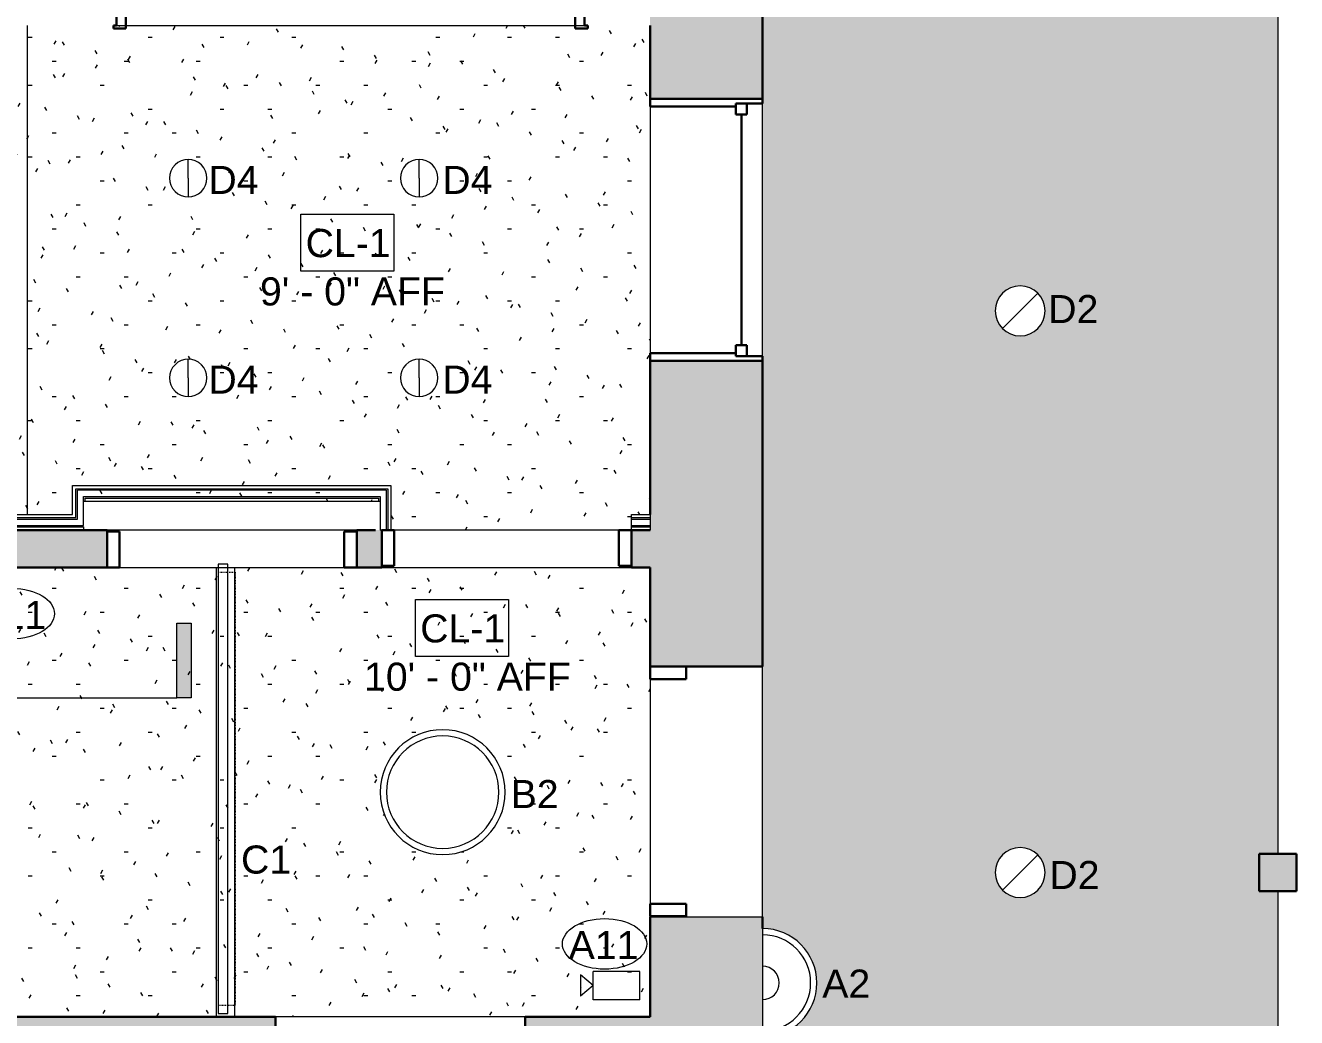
# Model space of a CAD drawing. Header units: inches. Extents: x -1176 to 1507, y -2527 to 978.
# Drawn here: x -872.1 to -668.5, y -1109.4 to -950.4 of the extents above; entities that cross this region are included whole.
import ezdxf

# ---------------------------------------------------------------- set-up
doc = ezdxf.new("R2010")
doc.units = ezdxf.units.IN
doc.header["$MEASUREMENT"] = 0
doc.linetypes.add('Dash', pattern=[0.25, 0.125, -0.125])
for name, color, linetype, lineweight in [('A-CLNG', 13, 'Continuous', 18), ('A-CLNG-IDEN', 151, 'Continuous', 9), ('A-CLNG-PATT', 13, 'Continuous', 18), ('A-COLS', 52, 'Continuous', 18), ('A-DOOR', 31, 'Continuous', 18), ('A-DOOR-FRAM', 31, 'Continuous', 30), ('A-GLAZ', 151, 'Continuous', 18), ('A-WALL', 113, 'Continuous', 18), ('A-WALL-PATT', 111, 'Continuous', 18), ('E-LITE-EQPM', 33, 'Continuous', 9), ('E-LITE-EQPM-HDLN', 30, 'Dash', 9), ('E-LITE-EQPM-IDEN', 33, 'Continuous', 9), ('G-ANNO-SYMB', 111, 'Continuous', 9), ('I-WALL', 2, 'Continuous', 18), ('Q-SPCQ', 91, 'Continuous', 9), ('Q-SPCQ-IDEN', 132, 'Continuous', 9)]:
    doc.layers.add(name, color=color, linetype=linetype, lineweight=lineweight)
doc.styles.add('Arial', font='arial.ttf', dxfattribs={"height": 4.5})
doc.styles.add('Swis721 Lt BT', font='swissl.ttf', dxfattribs={"height": 4.5})
pattern_1 = [(0, (0, 0), (15.36, 3.84), [0.634, -10.886, 0.634, -10.886, -61.44]), (0, (0, 0), (15.36, 3.84), [-23.04, 0.634, -22.406, 0.634, -10.886, -26.88]), (0, (0, 0), (15.36, 3.84), [-57.6, 0.634, -7.046, 0.634, -18.566]), (120, (5.76, 1.92), (-11.005538, 11.38215), [0.634, -10.886, 0.634, -10.886, -61.44]), (120, (5.76, 1.92), (-11.005538, 11.38215), [-23.04, 0.634, -22.406, 0.634, -10.886, -26.88]), (120, (5.76, 1.92), (-11.005538, 11.38215), [-57.6, 0.634, -7.046, 0.634, -18.566]), (240, (7.68, 9.6), (-4.354462, -15.22215), [0.634, -10.886, 0.634, -10.886, -61.44]), (240, (7.68, 9.6), (-4.354462, -15.22215), [-23.04, 0.634, -22.406, 0.634, -10.886, -26.88]), (240, (7.68, 9.6), (-4.354462, -15.22215), [-57.6, 0.634, -7.046, 0.634, -18.566])]

# ---------------------------------------------------------------- blocks, each defined once
blk = doc.blocks.new('Double Hung - balcony windows 3_ 6_-6827319-2nd Floor RCP')
at = {"layer": 'A-GLAZ', "color": 8, "lineweight": 30}
for p, q in [((-21, 9), (-20.25, 9)), ((-20.25, 4.75), (-20.25, 9)), ((20.25, 4.75), (20.25, 9)), ((21, 9), (20.25, 9)), ((-20.25, 6.5), (-20.25, 4.75)), ((-20.25, 6.5), (-18.5, 6.5)), ((-18.5, 6.5), (-18.5, 4.75)), ((18.5, 6.5), (18.5, 4.75)), ((20.25, 6.5), (18.5, 6.5)), ((20.25, 6.5), (20.25, 4.75)), ((-20.25, 4.75), (-18.5, 4.75)), ((-20.25, 4.75), (-19.75, 4.75)), ((-19.75, -9), (-19.75, 4.75)), ((-18.5, 5.625), (18.5, 5.625)), ((20.25, 4.75), (18.5, 4.75)), ((19.75, 4.75), (20.25, 4.75)), ((19.75, 4.75), (19.75, -9)), ((-19.75, -9), (-21, -9)), ((19.75, -9), (21, -9))]:
    blk.add_line(p, q, dxfattribs=at)
blk = doc.blocks.new('Double Flush - D3 6_ X 8_-7060365-2nd Floor RCP')
at = {"layer": 'A-DOOR-FRAM'}
for p, q in [((-38, 3.3125), (-38, 2.8125)), ((-38, 3.3125), (-36, 3.3125)), ((-38, 2.8125), (-37.5, 2.8125)), ((-37.5, 2.8125), (-37.5, -2.8125)), ((-36, 3.3125), (-36, -3.3125)), ((36.000004, 3.3125), (36.000004, -3.3125)), ((36.000004, 3.3125), (38.000004, 3.3125)), ((37.500004, 2.8125), (37.500004, -2.8125)), ((37.500004, 2.8125), (38.000004, 2.8125)), ((38.000004, 3.3125), (38.000004, 2.8125)), ((-38, -3.3125), (-38, -2.8125)), ((-38, -2.8125), (-37.5, -2.8125)), ((-38, -3.3125), (-36, -3.3125)), ((36.000004, -3.3125), (38.000004, -3.3125)), ((37.500004, -2.8125), (38.000004, -2.8125)), ((38.000004, -3.3125), (38.000004, -2.8125))]:
    blk.add_line(p, q, dxfattribs=at)
blk = doc.blocks.new('Single Flush - D2 3_ X 8_-8252910-2nd Floor RCP')
at = {"layer": 'A-DOOR-FRAM', "color": 8}
for p, q in [((-20, 2.75), (-20, -3)), ((-20, 2.75), (-18, 2.75)), ((-18, 2.75), (-18, -3)), ((18.000004, 2.75), (18.000004, -3)), ((18.000004, 2.75), (20.000004, 2.75)), ((20.000004, 2.75), (20.000004, -3)), ((-20, -3), (-18, -3)), ((18.000004, -3), (20.000004, -3))]:
    blk.add_line(p, q, dxfattribs=at)
blk = doc.blocks.new('Single Flush - D1 3_ X 8_-8249704-2nd Floor RCP')
at = {"layer": 'A-DOOR-FRAM'}
for p, q in [((-20, -2.75), (-20, 3)), ((-20, 3), (-18, 3)), ((-18, -2.75), (-18, 3)), ((18.000004, -2.75), (18.000004, 3)), ((18.000004, 3), (20.000004, 3)), ((20.000004, -2.75), (20.000004, 3)), ((-20, -2.75), (-18, -2.75)), ((18.000004, -2.75), (20.000004, -2.75))]:
    blk.add_line(p, q, dxfattribs=at)
blk = doc.blocks.new('Lighting-Linear-Cove-Cooper-Ametrix-LC32-LED1 - Lighting-Linear-Cove-Cooper-Ametrix-LC32-LED 6_-7120900-2nd Floor RCP')
at = {"layer": 'E-LITE-EQPM'}
for p, q in [((-36, -1.37), (-36, 0.16)), ((-36, 0.16), (36, 0.16)), ((36, 0.16), (36, -1.37)), ((36, -1.37), (-36, -1.37))]:
    blk.add_line(p, q, dxfattribs=at)
at = {"layer": 'E-LITE-EQPM-HDLN'}
for p, q in [((34.71, 1.37), (-34.71, 1.37)), ((-34.71, 1.37), (-34.71, -1.37)), ((34.71, -1.37), (34.71, 1.37))]:
    blk.add_line(p, q, dxfattribs=at)
blk = doc.blocks.new('L-Pendant Drum Light - Pendant-7119895-2nd Floor RCP')
at = {"layer": 'E-LITE-EQPM'}
for radius, start, end in [(10.01, 360, 180), (9.01, 0, 180), (10.01, 180, 360), (9.01, 180, 0)]:
    blk.add_arc((0, 0), radius, start, end, dxfattribs=at)
blk = doc.blocks.new('L-Recessed Circular - Downlight - 8_ - OUTDOOR-8523709-2nd Floor RCP')
at = {"layer": 'E-LITE-EQPM'}
for q in [(2.83, 2.83), (-2.83, -2.83)]:
    blk.add_line((0, 0), q, dxfattribs=at)
for start, end in [(360, 180), (180, 360)]:
    blk.add_arc((0, 0), 4, start, end, dxfattribs=at)
blk = doc.blocks.new('L-Recessed Circular - Downlight - 6_-7313291-2nd Floor RCP')
at = {"layer": 'E-LITE-EQPM'}
for q in [(2.12, 2.12), (-2.12, -2.12)]:
    blk.add_line((0, 0), q, dxfattribs=at)
for start, end in [(360, 180), (180, 360)]:
    blk.add_arc((0, 0), 3, start, end, dxfattribs=at)
blk = doc.blocks.new('Sconce Light - Uplight - LIGHT W ROOM NUMBER-7126349-2nd Floor RCP')
at = {"layer": 'E-LITE-EQPM'}
blk.add_line((-8.71, 9), (8.71, 9), dxfattribs=at)
for radius, start in [(8.71, 360), (7.71, 0), (2.68, 0)]:
    blk.add_arc((0, 9), radius, start, 180, dxfattribs=at)
blk = doc.blocks.new('Single Flush - D15 3_ X 8_-8259147-2nd Floor RCP')
at = {"layer": 'A-DOOR-FRAM'}
for p, q in [((-20, 3.25), (-20, 9)), ((-20, 9), (-18, 9)), ((-18, 3.25), (-18, 9)), ((18.000004, 3.25), (18.000004, 9)), ((18.000004, 9), (20.000004, 9)), ((20.000004, 3.25), (20.000004, 9)), ((-20, 3.25), (-18, 3.25)), ((18.000004, 3.25), (20.000004, 3.25))]:
    blk.add_line(p, q, dxfattribs=at)
blk = doc.blocks.new('Security_Camera_-_Dome_6414 - 8_-0_ AFF-7476807-2nd Floor RCP')
at = {"layer": 'Q-SPCQ'}
for p, q in [((1.71, 5.14), (-1.71, 5.14)), ((0, 3.14), (-1.71, 5.14)), ((0, 3.14), (1.71, 5.14)), ((-2.27, 3.14), (2.27, 3.14)), ((-2.27, -4.36), (-2.27, 3.14)), ((2.27, -4.36), (2.27, 3.14)), ((-2.27, -4.36), (2.27, -4.36))]:
    blk.add_line(p, q, dxfattribs=at)
blk = doc.blocks.new('Appliance_Specialty Equipment Tag - Standard-3515593-2nd Floor RCP')
at = {"layer": 'Q-SPCQ-IDEN'}
blk.add_ellipse((-0.0499, 0.0037), major_axis=(-0.1406, 0), ratio=0.600473, dxfattribs=at)
blk = doc.blocks.new('Section - 3_32_ x 3_8_-334918-2nd Floor RCP')
at = {"layer": 'G-ANNO-SYMB'}
blk.add_hatch(color=256, dxfattribs=at).paths.add_polyline_path([(0, 0.2495), (0, 0), (-0.0469, 0), (-0.0469, 0.2495)], flags=0)
for p, q in [((0, 0.2495), (-0.0469, 0.2495)), ((-0.0469, 0.2495), (-0.0469, 0)), ((0, 0), (0, 0.2495)), ((-0.0469, 0), (0, 0))]:
    blk.add_line(p, q, dxfattribs=at)

msp = doc.modelspace()

# ---------------------------------------------------------------- hatches: boundary and pattern name
at = {"layer": 'A-CLNG-PATT'}
h = msp.add_hatch(dxfattribs=at)
h.set_pattern_fill('FP_3', color=256, style=0, pattern_type=2)
h.set_pattern_definition([(216.87, (4.8, 12), (35.999957, 24.0000643), [6, -54]), (206.565, (12, 8.4), (-12.000093, -12.000519), [13.416, -13.416]), (198.435, (12, 2.4), (-23.999779, -12.000233), [7.589, -30.358])])
h.paths.add_polyline_path([(-671.48, -1266.19), (-671.48, -1089.19), (-674.48, -1089.19), (-674.48, -1083.19), (-671.48, -1083.19), (-671.48, -909.19), (-674.48, -909.19), (-674.48, -903.19), (-671.48, -903.19), (-671.48, -729.19), (-674.48, -729.19), (-674.48, -723.19), (-671.48, -723.19), (-671.48, -549.19), (-674.48, -549.19), (-674.48, -543.19), (-671.48, -543.19), (-671.48, -369.19), (-674.48, -369.19), (-674.48, -363.19), (-671.48, -363.19), (-671.48, -189.19), (-674.48, -189.19), (-674.48, -183.19), (-671.48, -183.19), (-671.48, 16.25), (-754.04, 16.25), (-754.04, -123.17), (-752.11, -123.38), (-750.26, -124.03), (-748.61, -125.07), (-747.23, -126.44), (-746.2, -128.1), (-745.55, -129.94), (-745.33, -131.87), (-745.55, -133.81), (-746.2, -135.65), (-747.23, -137.3), (-748.61, -138.68), (-750.26, -139.72), (-752.11, -140.37), (-754.04, -140.58), (-754.04, -573.17), (-752.11, -573.38), (-750.26, -574.03), (-748.61, -575.07), (-747.23, -576.44), (-746.2, -578.1), (-745.55, -579.94), (-745.33, -581.87), (-745.55, -583.81), (-746.2, -585.65), (-747.23, -587.3), (-748.61, -588.68), (-750.26, -589.72), (-752.11, -590.37), (-754.04, -590.58), (-754.04, -1095.17), (-752.11, -1095.38), (-750.26, -1096.03), (-748.61, -1097.07), (-747.23, -1098.44), (-746.2, -1100.1), (-745.55, -1101.94), (-745.33, -1103.87), (-745.55, -1105.81), (-746.2, -1107.65), (-747.23, -1109.3), (-748.61, -1110.68), (-750.26, -1111.72), (-752.11, -1112.37), (-754.04, -1112.58), (-754.04, -1262.19), (-725.8, -1262.19), (-725.8, -1266.19), (-713.41, -1266.19)], flags=0)
h.paths.add_polyline_path([(-712.76, -1220.86), (-713.8, -1220.72), (-714.76, -1220.32), (-715.59, -1219.69), (-716.23, -1218.86), (-716.63, -1217.9), (-716.76, -1216.86), (-716.63, -1215.83), (-716.23, -1214.86), (-715.59, -1214.03), (-714.76, -1213.4), (-713.8, -1213), (-712.76, -1212.86), (-711.73, -1213), (-710.76, -1213.4), (-709.93, -1214.03), (-709.3, -1214.86), (-708.9, -1215.83), (-708.76, -1216.86), (-708.9, -1217.9), (-709.3, -1218.86), (-709.93, -1219.69), (-710.76, -1220.32), (-711.73, -1220.72)], flags=0)
h.paths.add_polyline_path([(-712.76, -1090.19), (-713.8, -1090.05), (-714.76, -1089.65), (-715.59, -1089.01), (-716.23, -1088.19), (-716.63, -1087.22), (-716.76, -1086.19), (-716.63, -1085.15), (-716.23, -1084.19), (-715.59, -1083.36), (-714.76, -1082.72), (-713.8, -1082.32), (-712.76, -1082.19), (-711.73, -1082.32), (-710.76, -1082.72), (-709.93, -1083.36), (-709.3, -1084.19), (-708.9, -1085.15), (-708.76, -1086.19), (-708.9, -1087.22), (-709.3, -1088.19), (-709.93, -1089.01), (-710.76, -1089.65), (-711.73, -1090.05)], flags=0)
h.paths.add_polyline_path([(-712.76, -1000.19), (-713.8, -1000.05), (-714.76, -999.65), (-715.59, -999.01), (-716.23, -998.19), (-716.63, -997.22), (-716.76, -996.19), (-716.63, -995.15), (-716.23, -994.19), (-715.59, -993.36), (-714.76, -992.72), (-713.8, -992.32), (-712.76, -992.19), (-711.73, -992.32), (-710.76, -992.72), (-709.93, -993.36), (-709.3, -994.19), (-708.9, -995.15), (-708.76, -996.19), (-708.9, -997.22), (-709.3, -998.19), (-709.93, -999.01), (-710.76, -999.65), (-711.73, -1000.05)], flags=0)
h.paths.add_polyline_path([(-712.76, -910.19), (-713.8, -910.05), (-714.76, -909.65), (-715.59, -909.01), (-716.23, -908.19), (-716.63, -907.22), (-716.76, -906.19), (-716.63, -905.15), (-716.23, -904.19), (-715.59, -903.36), (-714.76, -902.72), (-713.8, -902.32), (-712.76, -902.19), (-711.73, -902.32), (-710.76, -902.72), (-709.93, -903.36), (-709.3, -904.19), (-708.9, -905.15), (-708.76, -906.19), (-708.9, -907.22), (-709.3, -908.19), (-709.93, -909.01), (-710.76, -909.65), (-711.73, -910.05)], flags=0)
h.paths.add_polyline_path([(-712.76, -820.19), (-713.8, -820.05), (-714.76, -819.65), (-715.59, -819.01), (-716.23, -818.19), (-716.63, -817.22), (-716.76, -816.19), (-716.63, -815.15), (-716.23, -814.19), (-715.59, -813.36), (-714.76, -812.72), (-713.8, -812.32), (-712.76, -812.19), (-711.73, -812.32), (-710.76, -812.72), (-709.93, -813.36), (-709.3, -814.19), (-708.9, -815.15), (-708.76, -816.19), (-708.9, -817.22), (-709.3, -818.19), (-709.93, -819.01), (-710.76, -819.65), (-711.73, -820.05)], flags=0)
h.paths.add_polyline_path([(-712.76, -730.19), (-713.8, -730.05), (-714.76, -729.65), (-715.59, -729.01), (-716.23, -728.19), (-716.63, -727.22), (-716.76, -726.19), (-716.63, -725.15), (-716.23, -724.19), (-715.59, -723.36), (-714.76, -722.72), (-713.8, -722.32), (-712.76, -722.19), (-711.73, -722.32), (-710.76, -722.72), (-709.93, -723.36), (-709.3, -724.19), (-708.9, -725.15), (-708.76, -726.19), (-708.9, -727.22), (-709.3, -728.19), (-709.93, -729.01), (-710.76, -729.65), (-711.73, -730.05)], flags=0)
h.paths.add_polyline_path([(-712.76, -640.19), (-713.8, -640.05), (-714.76, -639.65), (-715.59, -639.01), (-716.23, -638.19), (-716.63, -637.22), (-716.76, -636.19), (-716.63, -635.15), (-716.23, -634.19), (-715.59, -633.36), (-714.76, -632.72), (-713.8, -632.32), (-712.76, -632.19), (-711.73, -632.32), (-710.76, -632.72), (-709.93, -633.36), (-709.3, -634.19), (-708.9, -635.15), (-708.76, -636.19), (-708.9, -637.22), (-709.3, -638.19), (-709.93, -639.01), (-710.76, -639.65), (-711.73, -640.05)], flags=0)
h.paths.add_polyline_path([(-712.76, -550.19), (-713.8, -550.05), (-714.76, -549.65), (-715.59, -549.01), (-716.23, -548.19), (-716.63, -547.22), (-716.76, -546.19), (-716.63, -545.15), (-716.23, -544.19), (-715.59, -543.36), (-714.76, -542.72), (-713.8, -542.32), (-712.76, -542.19), (-711.73, -542.32), (-710.76, -542.72), (-709.93, -543.36), (-709.3, -544.19), (-708.9, -545.15), (-708.76, -546.19), (-708.9, -547.22), (-709.3, -548.19), (-709.93, -549.01), (-710.76, -549.65), (-711.73, -550.05)], flags=0)
h.paths.add_polyline_path([(-712.76, -460.19), (-713.8, -460.05), (-714.76, -459.65), (-715.59, -459.01), (-716.23, -458.19), (-716.63, -457.22), (-716.76, -456.19), (-716.63, -455.15), (-716.23, -454.19), (-715.59, -453.36), (-714.76, -452.72), (-713.8, -452.32), (-712.76, -452.19), (-711.73, -452.32), (-710.76, -452.72), (-709.93, -453.36), (-709.3, -454.19), (-708.9, -455.15), (-708.76, -456.19), (-708.9, -457.22), (-709.3, -458.19), (-709.93, -459.01), (-710.76, -459.65), (-711.73, -460.05)], flags=0)
h.paths.add_polyline_path([(-712.76, -370.19), (-713.8, -370.05), (-714.76, -369.65), (-715.59, -369.01), (-716.23, -368.19), (-716.63, -367.22), (-716.76, -366.19), (-716.63, -365.15), (-716.23, -364.19), (-715.59, -363.36), (-714.76, -362.72), (-713.8, -362.32), (-712.76, -362.19), (-711.73, -362.32), (-710.76, -362.72), (-709.93, -363.36), (-709.3, -364.19), (-708.9, -365.15), (-708.76, -366.19), (-708.9, -367.22), (-709.3, -368.19), (-709.93, -369.01), (-710.76, -369.65), (-711.73, -370.05)], flags=0)
h.paths.add_polyline_path([(-712.76, -280.19), (-713.8, -280.05), (-714.76, -279.65), (-715.59, -279.01), (-716.23, -278.19), (-716.63, -277.22), (-716.76, -276.19), (-716.63, -275.15), (-716.23, -274.19), (-715.59, -273.36), (-714.76, -272.72), (-713.8, -272.32), (-712.76, -272.19), (-711.73, -272.32), (-710.76, -272.72), (-709.93, -273.36), (-709.3, -274.19), (-708.9, -275.15), (-708.76, -276.19), (-708.9, -277.22), (-709.3, -278.19), (-709.93, -279.01), (-710.76, -279.65), (-711.73, -280.05)], flags=0)
h.paths.add_polyline_path([(-712.76, -190.19), (-713.8, -190.05), (-714.76, -189.65), (-715.59, -189.01), (-716.23, -188.19), (-716.63, -187.22), (-716.76, -186.19), (-716.63, -185.15), (-716.23, -184.19), (-715.59, -183.36), (-714.76, -182.72), (-713.8, -182.32), (-712.76, -182.19), (-711.73, -182.32), (-710.76, -182.72), (-709.93, -183.36), (-709.3, -184.19), (-708.9, -185.15), (-708.76, -186.19), (-708.9, -187.22), (-709.3, -188.19), (-709.93, -189.01), (-710.76, -189.65), (-711.73, -190.05)], flags=0)
h.paths.add_polyline_path([(-712.76, -88.97), (-713.8, -88.83), (-714.76, -88.43), (-715.59, -87.79), (-716.23, -86.97), (-716.63, -86), (-716.76, -84.97), (-716.63, -83.93), (-716.23, -82.97), (-715.59, -82.14), (-714.76, -81.5), (-713.8, -81.1), (-712.76, -80.97), (-711.73, -81.1), (-710.76, -81.5), (-709.93, -82.14), (-709.3, -82.97), (-708.9, -83.93), (-708.76, -84.97), (-708.9, -86), (-709.3, -86.97), (-709.93, -87.79), (-710.76, -88.43), (-711.73, -88.83)], flags=0)
h = msp.add_hatch(dxfattribs=at)
h.set_pattern_fill('FP_2', color=256, style=0, pattern_type=2)
h.set_pattern_definition(pattern_1)
h.paths.add_polyline_path([(-1017.06, -1028.8), (-871.8, -1028.8), (-871.8, -796.22), (-1017.06, -796.22), (-1017.06, -805.18), (-1013.56, -805.18), (-1013.56, -809.18), (-1017.06, -809.18), (-1017.06, -898.18), (-1013.56, -898.18), (-1013.56, -902.18), (-1017.06, -902.18), (-1017.06, -1028.67)], flags=0)
h.paths.add_polyline_path([(-1014.15, -1026.31), (-1014.57, -1026.31), (-1014.57, -1015.29), (-1003.55, -1015.29), (-1003.55, -1026.31), (-1014.07, -1026.31)], flags=0)
h.paths.add_polyline_path([(-929.39, -1024.82), (-929.83, -1024.8), (-930.33, -1024.73), (-930.91, -1024.58), (-931.46, -1024.36), (-931.99, -1024.09), (-932.67, -1023.58), (-932.84, -1023.43), (-933.34, -1022.87), (-933.67, -1022.36), (-933.78, -1022.15), (-934, -1021.61), (-934.03, -1021.51), (-933.96, -1018.32), (-933.76, -1017.77), (-933.67, -1017.56), (-932.81, -1017.83), (-932.74, -1017.16), (-932.57, -1016.5), (-932.15, -1015.66), (-932.05, -1014.99), (-931.86, -1014.32), (-931.52, -1013.58), (-931.31, -1013.27), (-931.06, -1013.01), (-930.77, -1012.79), (-930.38, -1012.59), (-929.96, -1012.47), (-929.53, -1012.42), (-929.09, -1012.47), (-928.68, -1012.59), (-928.29, -1012.79), (-928, -1013.01), (-927.69, -1013.36), (-927.48, -1013.68), (-927.2, -1014.32), (-926.99, -1015.07), (-926.44, -1015.73), (-926.07, -1016.5), (-925.93, -1017.14), (-925.92, -1017.79), (-925.54, -1017.67), (-925.21, -1017.56), (-924.96, -1018.2), (-924.92, -1018.32), (-924.84, -1021.51), (-924.98, -1021.9), (-925.26, -1022.45), (-925.44, -1022.73), (-925.72, -1023.11), (-926.03, -1023.43), (-926.6, -1023.91), (-927.37, -1024.36), (-927.84, -1024.55), (-928.21, -1024.67), (-928.66, -1024.76), (-929.1, -1024.81), (-929.37, -1024.82)], flags=0)
h.paths.add_polyline_path([(-927.69, -1018.17), (-926.67, -1017.98), (-926.17, -1017.84), (-927.69, -1018.14)], flags=0)
h.paths.add_polyline_path([(-931.19, -1018.16), (-931.21, -1018.13), (-932.57, -1017.9), (-932.21, -1017.98), (-931.21, -1018.16)], flags=0)
h.paths.add_polyline_path([(-982.06, -975.91), (-982.84, -975.8), (-983.56, -975.5), (-984.18, -975.03), (-984.66, -974.41), (-984.96, -973.68), (-985.06, -972.91), (-984.96, -972.13), (-984.66, -971.41), (-984.18, -970.78), (-983.56, -970.31), (-982.84, -970.01), (-982.06, -969.91), (-981.29, -970.01), (-980.56, -970.31), (-979.94, -970.78), (-979.46, -971.41), (-979.16, -972.13), (-979.06, -972.91), (-979.16, -973.68), (-979.46, -974.41), (-979.94, -975.03), (-980.56, -975.5), (-981.29, -975.8)], flags=0)
h.paths.add_polyline_path([(-912.07, -975.76), (-912.85, -975.66), (-913.57, -975.36), (-914.2, -974.88), (-914.67, -974.26), (-914.97, -973.54), (-915.07, -972.76), (-914.97, -971.98), (-914.67, -971.26), (-914.2, -970.64), (-913.57, -970.16), (-912.85, -969.86), (-912.07, -969.76), (-911.3, -969.86), (-910.57, -970.16), (-909.95, -970.64), (-909.48, -971.26), (-909.18, -971.98), (-909.07, -972.76), (-909.18, -973.54), (-909.48, -974.26), (-909.95, -974.88), (-910.57, -975.36), (-911.3, -975.66)], flags=0)
h.paths.add_polyline_path([(-946.93, -934.1), (-947.64, -933.87), (-948.08, -933.27), (-948.08, -932.52), (-947.64, -931.92), (-947.43, -931.85), (-947.43, -915.88), (-955.04, -929.05), (-954.89, -929.22), (-954.83, -929.99), (-955.19, -930.6), (-955.87, -930.91), (-956.6, -930.75), (-957.1, -930.18), (-957.16, -929.43), (-956.8, -928.81), (-956.12, -928.51), (-955.91, -928.55), (-948.3, -915.38), (-962.13, -923.36), (-962.09, -923.58), (-962.39, -924.26), (-963.04, -924.63), (-963.78, -924.56), (-964.33, -924.06), (-964.49, -923.33), (-964.19, -922.64), (-963.54, -922.27), (-962.8, -922.35), (-962.63, -922.5), (-948.8, -914.51), (-964.01, -914.51), (-964.08, -914.72), (-964.69, -915.16), (-965.43, -915.16), (-966.04, -914.72), (-966.27, -914.01), (-966.04, -913.3), (-965.43, -912.86), (-964.68, -912.86), (-964.08, -913.32), (-964.01, -913.51), (-948.8, -913.51), (-962.65, -905.53), (-962.8, -905.67), (-963.57, -905.73), (-964.19, -905.37), (-964.49, -904.69), (-964.33, -903.96), (-963.78, -903.46), (-963.01, -903.4), (-962.39, -903.76), (-962.09, -904.44), (-962.13, -904.66), (-948.3, -912.64), (-955.91, -899.47), (-956.12, -899.51), (-956.8, -899.21), (-957.18, -898.56), (-957.1, -897.82), (-956.6, -897.27), (-955.87, -897.11), (-955.19, -897.42), (-954.81, -898.06), (-954.89, -898.8), (-955.04, -898.97), (-947.43, -912.14), (-947.43, -896.17), (-947.64, -896.1), (-948.08, -895.5), (-948.08, -894.75), (-947.64, -894.15), (-946.93, -893.92), (-946.22, -894.15), (-945.78, -894.75), (-945.79, -895.5), (-946.22, -896.1), (-946.43, -896.17), (-946.43, -912.14), (-938.83, -898.97), (-938.97, -898.8), (-939.04, -898.03), (-938.68, -897.42), (-938, -897.11), (-937.27, -897.27), (-936.77, -897.82), (-936.71, -898.59), (-937.06, -899.21), (-937.74, -899.51), (-937.96, -899.47), (-945.57, -912.64), (-931.73, -904.66), (-931.78, -904.44), (-931.48, -903.76), (-930.83, -903.39), (-930.09, -903.46), (-929.53, -903.96), (-929.38, -904.69), (-929.68, -905.37), (-930.33, -905.75), (-931.07, -905.67), (-931.23, -905.52), (-945.07, -913.51), (-929.85, -913.51), (-929.79, -913.3), (-929.18, -912.86), (-928.43, -912.86), (-927.83, -913.3), (-927.6, -914.01), (-927.83, -914.72), (-928.44, -915.16), (-929.18, -915.16), (-929.79, -914.72), (-929.85, -914.51), (-945.07, -914.51), (-931.22, -922.48), (-931.07, -922.35), (-930.3, -922.29), (-929.68, -922.64), (-929.38, -923.33), (-929.53, -924.06), (-930.09, -924.56), (-930.86, -924.62), (-931.48, -924.26), (-931.78, -923.58), (-931.73, -923.36), (-945.57, -915.38), (-937.96, -928.55), (-937.74, -928.51), (-937.06, -928.81), (-936.69, -929.46), (-936.77, -930.2), (-937.27, -930.75), (-938, -930.91), (-938.68, -930.6), (-939.05, -929.96), (-938.97, -929.22), (-938.83, -929.05), (-946.43, -915.88), (-946.43, -931.85), (-946.22, -931.92), (-945.78, -932.52), (-945.79, -933.27), (-946.22, -933.87), (-946.8, -934.06)], flags=0)
h.paths.add_polyline_path([(-982.05, -858.26), (-982.83, -858.16), (-983.55, -857.86), (-984.17, -857.38), (-984.65, -856.76), (-984.95, -856.04), (-985.05, -855.26), (-984.95, -854.48), (-984.65, -853.76), (-984.17, -853.14), (-983.55, -852.66), (-982.83, -852.36), (-982.05, -852.26), (-981.27, -852.36), (-980.55, -852.66), (-979.93, -853.14), (-979.45, -853.76), (-979.15, -854.48), (-979.05, -855.26), (-979.15, -856.04), (-979.45, -856.76), (-979.93, -857.38), (-980.55, -857.86), (-981.27, -858.16)], flags=0)
h.paths.add_polyline_path([(-912.06, -858.11), (-912.84, -858.01), (-913.56, -857.71), (-914.18, -857.24), (-914.66, -856.61), (-914.96, -855.89), (-915.06, -855.11), (-914.96, -854.34), (-914.66, -853.61), (-914.18, -852.99), (-913.56, -852.52), (-912.84, -852.22), (-912.06, -852.11), (-911.29, -852.22), (-910.56, -852.52), (-909.94, -852.99), (-909.46, -853.61), (-909.16, -854.34), (-909.06, -855.11), (-909.16, -855.89), (-909.46, -856.61), (-909.94, -857.24), (-910.56, -857.71), (-911.29, -858.01)], flags=0)
h = msp.add_hatch(dxfattribs=at)
h.set_pattern_fill('FP_2', color=256, style=0, pattern_type=2)
h.set_pattern_definition(pattern_1)
h.paths.add_polyline_path([(-806.68, -1031.3), (-775.04, -1031.3), (-775.04, -1028.8), (-772.04, -1028.8), (-772.04, -950.44), (-871.8, -950.44), (-871.8, -1028.8), (-864.56, -1028.79), (-864.56, -1024.18), (-813.56, -1024.18), (-813.56, -1031.3)], flags=0)
h.paths.add_polyline_path([(-846.04, -1009.92), (-846.82, -1009.81), (-847.54, -1009.51), (-848.16, -1009.04), (-848.64, -1008.42), (-848.94, -1007.69), (-849.04, -1006.92), (-848.94, -1006.14), (-848.64, -1005.42), (-848.16, -1004.79), (-847.54, -1004.32), (-846.82, -1004.02), (-846.04, -1003.92), (-845.27, -1004.02), (-844.54, -1004.32), (-843.92, -1004.79), (-843.45, -1005.42), (-843.15, -1006.14), (-843.04, -1006.92), (-843.15, -1007.69), (-843.45, -1008.42), (-843.92, -1009.04), (-844.54, -1009.51), (-845.27, -1009.81)], flags=0)
h.paths.add_polyline_path([(-809.04, -1009.92), (-809.82, -1009.81), (-810.54, -1009.51), (-811.16, -1009.04), (-811.64, -1008.42), (-811.94, -1007.69), (-812.04, -1006.92), (-811.94, -1006.14), (-811.64, -1005.42), (-811.16, -1004.79), (-810.54, -1004.32), (-809.82, -1004.02), (-809.04, -1003.92), (-808.27, -1004.02), (-807.54, -1004.32), (-806.92, -1004.79), (-806.45, -1005.42), (-806.15, -1006.14), (-806.04, -1006.92), (-806.15, -1007.69), (-806.45, -1008.42), (-806.92, -1009.04), (-807.54, -1009.51), (-808.27, -1009.81)], flags=0)
h.paths.add_polyline_path([(-846.04, -977.92), (-846.82, -977.81), (-847.54, -977.51), (-848.16, -977.04), (-848.64, -976.42), (-848.94, -975.69), (-849.04, -974.92), (-848.94, -974.14), (-848.64, -973.42), (-848.16, -972.79), (-847.54, -972.32), (-846.82, -972.02), (-846.04, -971.92), (-845.27, -972.02), (-844.54, -972.32), (-843.92, -972.79), (-843.45, -973.42), (-843.15, -974.14), (-843.04, -974.92), (-843.15, -975.69), (-843.45, -976.42), (-843.92, -977.04), (-844.54, -977.51), (-845.27, -977.81)], flags=0)
h.paths.add_polyline_path([(-809.04, -977.92), (-809.82, -977.81), (-810.54, -977.51), (-811.16, -977.04), (-811.64, -976.42), (-811.94, -975.69), (-812.04, -974.92), (-811.94, -974.14), (-811.64, -973.42), (-811.16, -972.79), (-810.54, -972.32), (-809.82, -972.02), (-809.04, -971.92), (-808.27, -972.02), (-807.54, -972.32), (-806.92, -972.79), (-806.45, -973.42), (-806.15, -974.14), (-806.04, -974.92), (-806.15, -975.69), (-806.45, -976.42), (-806.92, -977.04), (-807.54, -977.51), (-808.27, -977.81)], flags=0)
h = msp.add_hatch(dxfattribs=at)
h.set_pattern_fill('FP_2', color=256, style=0, pattern_type=2)
h.set_pattern_definition(pattern_1)
h.paths.add_polyline_path([(-894.04, -1109.3), (-841.56, -1109.3), (-841.56, -1037.3), (-894.04, -1037.3), (-894.04, -1089.29)], flags=0)
h.paths.add_polyline_path([(-772.04, -1109.3), (-772.04, -1037.3), (-838.56, -1037.3), (-838.56, -1109.3), (-773.76, -1109.3)], flags=0)
h.paths.add_polyline_path([(-781.13, -1106.51), (-781.13, -1102.09), (-773.76, -1102.09), (-773.76, -1106.51), (-774.62, -1106.51)], flags=0)
h.paths.add_polyline_path([(-783.12, -1105.87), (-783.12, -1102.76), (-781.3, -1104.32)], flags=0)
h.paths.add_polyline_path([(-805.4, -1083.26), (-806.33, -1083.26), (-808.39, -1082.81), (-810.3, -1081.96), (-811.98, -1080.74), (-813.4, -1079.15), (-814.43, -1077.37), (-815.08, -1075.31), (-815.29, -1073.3), (-815.07, -1071.22), (-814.43, -1069.23), (-813.38, -1067.42), (-811.98, -1065.86), (-810.29, -1064.63), (-808.37, -1063.78), (-806.33, -1063.34), (-804.23, -1063.34), (-802.19, -1063.78), (-800.25, -1064.64), (-798.58, -1065.86), (-797.16, -1067.45), (-796.13, -1069.23), (-795.48, -1071.3), (-795.27, -1073.3), (-795.49, -1075.38), (-796.13, -1077.37), (-797.18, -1079.19), (-798.58, -1080.74), (-800.27, -1081.97), (-802.19, -1082.82), (-804.23, -1083.26), (-805.28, -1083.26)], flags=0)
h.paths.add_polyline_path([(-883.96, -1044.51), (-891.33, -1044.51), (-891.33, -1040.09), (-883.96, -1040.09)], flags=0)
h.paths.add_polyline_path([(-881.97, -1043.84), (-883.79, -1042.29), (-881.97, -1040.73)], flags=0)
h = msp.add_hatch(dxfattribs=at)
h.set_pattern_fill('FP_2', color=256, style=0, pattern_type=2)
h.set_pattern_definition(pattern_1)
h.paths.add_polyline_path([(-838.56, -1109.3), (-838.56, -1037.3), (-841.56, -1037.3), (-841.56, -1109.3)], flags=0)
at = {"layer": 'A-COLS'}
msp.add_hatch(color=250, dxfattribs=at).paths.add_polyline_path([(-668.48, -1089.19), (-668.48, -1083.19), (-674.48, -1083.19), (-674.48, -1089.19)], flags=0)
at = {"layer": 'A-WALL-PATT', "lineweight": 9}
h = msp.add_hatch(color=7, dxfattribs=at)
h.paths.add_polyline_path([(-772.04, -1262.19), (-754.04, -1262.19), (-754.04, -1210.19), (-772.04, -1210.19), (-772.04, -1240.82)], flags=0)
h.paths.add_polyline_path([(-760.04, -1170.19), (-754.04, -1170.19), (-754.04, -1093.3), (-772.04, -1093.3), (-772.04, -1170.19)], flags=0)
h.paths.add_polyline_path([(-754.04, -1053.19), (-754.04, -1004.19), (-772.04, -1004.19), (-772.04, -1053.19), (-760.04, -1053.19)], flags=0)
h.paths.add_polyline_path([(-760.04, -962.19), (-754.04, -962.19), (-754.04, -860.19), (-772.04, -860.19), (-772.04, -962.19)], flags=0)
h.paths.add_polyline_path([(-772.04, -818.19), (-754.04, -818.19), (-754.04, -716.19), (-772.04, -716.19), (-772.04, -816.53)], flags=0)
h.paths.add_polyline_path([(-760.04, -674.19), (-754.04, -674.19), (-754.04, -572.19), (-772.04, -572.19), (-772.04, -674.19)], flags=0)
h.paths.add_polyline_path([(-760.04, -530.19), (-754.04, -530.19), (-754.04, -428.19), (-772.04, -428.19), (-772.04, -530.19)], flags=0)
h.paths.add_polyline_path([(-754.04, -386.19), (-754.04, -278.19), (-772.04, -278.19), (-772.04, -386.19), (-760.04, -386.19)], flags=0)
h.paths.add_polyline_path([(-760.04, -236.19), (-754.04, -236.19), (-754.04, -122.5), (-772.04, -122.5), (-772.04, -236.19)], flags=0)
h.paths.add_polyline_path([(-754.04, -80.5), (-754.04, 16.25), (-772.04, 16.25), (-772.03, -80.5), (-760.04, -80.5)], flags=0)
h = msp.add_hatch(dxfattribs=at)
h.set_pattern_fill('FP_2', color=256, style=0, pattern_type=2)
h.set_pattern_definition(pattern_1)
h.paths.add_polyline_path([(-853.32, -1025.93), (-815.31, -1025.93), (-815.31, -1024.93), (-862.81, -1024.93), (-862.81, -1025.93), (-862.06, -1025.93)], flags=0)
h = msp.add_hatch(dxfattribs=at)
h.set_pattern_fill('FP_2', color=256, style=0, pattern_type=2)
h.set_pattern_definition(pattern_1)
h.paths.add_polyline_path([(-816.06, -1026.68), (-816.06, -1026.18), (-862.06, -1026.18), (-862.06, -1026.68), (-830, -1026.68)], flags=0)
h = msp.add_hatch(dxfattribs=at)
h.set_pattern_fill('FP_2', color=256, style=0, pattern_type=2)
h.set_pattern_definition(pattern_1)
h.paths.add_polyline_path([(-864.97, -1029.3), (-864.56, -1029.3), (-864.56, -1028.8), (-1017.06, -1028.8), (-1017.06, -1029.3), (-876.63, -1029.3)], flags=0)
h = msp.add_hatch(dxfattribs=at)
h.set_pattern_fill('FP_2', color=256, style=0, pattern_type=2)
h.set_pattern_definition(pattern_1)
h.paths.add_polyline_path([(-899.95, -1030.55), (-863.81, -1030.55), (-863.81, -1029.55), (-1017.06, -1029.55), (-1017.06, -1030.55), (-946.59, -1030.55)], flags=0)
h = msp.add_hatch(dxfattribs=at)
h.set_pattern_fill('FP_2', color=256, style=0, pattern_type=2)
h.set_pattern_definition(pattern_1)
h.paths.add_polyline_path([(-772.04, -1029.3), (-772.04, -1028.8), (-775.04, -1028.8), (-775.04, -1029.3)], flags=0)
h = msp.add_hatch(dxfattribs=at)
h.set_pattern_fill('FP_2', color=256, style=0, pattern_type=2)
h.set_pattern_definition(pattern_1)
h.paths.add_polyline_path([(-1016.54, -1031.3), (-862.81, -1031.3), (-862.81, -1030.8), (-1017.06, -1030.8), (-1017.06, -1031.3)], flags=0)
h = msp.add_hatch(color=7, dxfattribs=at)
h.paths.add_polyline_path([(-775.04, -1037.3), (-772.04, -1037.3), (-772.04, -1031.3), (-775.04, -1031.3)], flags=0)
h.paths.add_polyline_path([(-815.04, -1037.3), (-815.04, -1031.3), (-819.04, -1031.3), (-819.04, -1037.3)], flags=0)
h.paths.add_polyline_path([(-1016.54, -1037.3), (-859.04, -1037.3), (-859.04, -1031.3), (-1017.06, -1031.3), (-1017.06, -1037.3)], flags=0)
h = msp.add_hatch(color=7, dxfattribs=at)
h.paths.add_polyline_path([(-772.04, -1115.3), (-772.04, -1109.3), (-792.04, -1109.3), (-792.04, -1115.3)], flags=0)
h.paths.add_polyline_path([(-853.32, -1115.3), (-832.04, -1115.3), (-832.04, -1109.3), (-1017.06, -1109.3), (-1017.06, -1115.3), (-899.95, -1115.3)], flags=0)

# ---------------------------------------------------------------- linework, layer by layer
at = {"layer": 'A-CLNG'}
for p, q in [((-671.48, -909.19), (-671.48, -1083.19)), ((-871.8, -1028.8), (-871.8, -950.44)), ((-857.54, -950.44), (-782.54, -950.44)), ((-772.04, -962.19), (-772.04, -1004.19)), ((-754.04, -1004.19), (-754.04, -962.19)), ((-775.04, -1031.3), (-813.56, -1031.3)), ((-859.04, -1037.3), (-819.04, -1037.3)), ((-841.56, -1037.3), (-841.56, -1109.3)), ((-838.56, -1109.3), (-838.56, -1037.3)), ((-815.04, -1037.3), (-775.04, -1037.3)), ((-772.04, -1053.19), (-772.04, -1093.3)), ((-754.04, -1093.3), (-754.04, -1053.19)), ((-671.48, -1089.19), (-671.48, -1266.19)), ((-792.04, -1109.3), (-832.04, -1109.3))]:
    msp.add_line(p, q, dxfattribs=at)
for centre, radius, start, end in [((-846.04, -974.92), 3, 45, 225), ((-846.04, -974.92), 3, 225, 45), ((-809.04, -974.92), 3, 45, 225), ((-809.04, -974.92), 3, 225, 45), ((-712.76, -996.19), 4, 0, 180), ((-712.76, -996.19), 4, 180, 0), ((-846.04, -1006.92), 3, 45, 225), ((-809.04, -1006.92), 3, 45, 225), ((-846.04, -1006.92), 3, 225, 45), ((-809.04, -1006.92), 3, 225, 45), ((-712.76, -1086.19), 4, 0, 180), ((-712.76, -1086.19), 4, 180, 0)]:
    msp.add_arc(centre, radius, start, end, dxfattribs=at)
at = {"layer": 'A-CLNG-IDEN', "flags": 128}
for points in [[(-827.99, -980.7), (-813.11, -980.7), (-813.11, -989.83), (-827.99, -989.83)], [(-809.63, -1042.43), (-794.75, -1042.43), (-794.75, -1051.57), (-809.63, -1051.57)]]:
    msp.add_lwpolyline(points, close=True, dxfattribs=at)
at = {"layer": 'A-COLS', "color": 8, "lineweight": 30}
for p, q in [((-674.48, -1089.19), (-674.48, -1083.19)), ((-674.48, -1083.19), (-668.48, -1083.19)), ((-668.48, -1083.19), (-668.48, -1089.19)), ((-668.48, -1089.19), (-674.48, -1089.19))]:
    msp.add_line(p, q, dxfattribs=at)
at = {"layer": 'A-WALL', "color": 8, "lineweight": 30}
for p, q in [((-754.04, -860.19), (-754.04, -962.19)), ((-772.04, -962.19), (-772.04, -950.44)), ((-754.04, -962.19), (-772.04, -962.19)), ((-772.04, -1028.8), (-772.04, -1004.19)), ((-772.04, -1004.19), (-754.04, -1004.19)), ((-754.04, -1004.19), (-754.04, -1053.19)), ((-1017.06, -1031.3), (-859.04, -1031.3)), ((-859.04, -1031.3), (-859.04, -1037.3)), ((-819.04, -1031.3), (-816.06, -1031.3)), ((-819.04, -1037.3), (-819.04, -1031.3)), ((-815.04, -1031.3), (-815.04, -1037.3)), ((-775.04, -1031.3), (-772.04, -1031.3)), ((-775.04, -1037.3), (-775.04, -1031.3)), ((-859.04, -1037.3), (-1017.06, -1037.3)), ((-815.04, -1037.3), (-819.04, -1037.3)), ((-772.04, -1037.3), (-775.04, -1037.3)), ((-772.04, -1053.19), (-772.04, -1037.3)), ((-754.04, -1053.19), (-772.04, -1053.19)), ((-772.04, -1109.3), (-772.04, -1093.3)), ((-754.04, -1093.3), (-754.04, -1095.17)), ((-1017.06, -1109.3), (-832.04, -1109.3)), ((-832.04, -1109.3), (-832.04, -1115.3)), ((-792.04, -1109.3), (-772.04, -1109.3)), ((-792.04, -1115.3), (-792.04, -1109.3))]:
    msp.add_line(p, q, dxfattribs=at)
at = {"layer": 'A-WALL'}
for p, q in [((-864.06, -1029.3), (-864.06, -1024.68)), ((-864.06, -1024.68), (-814.06, -1024.68)), ((-863.81, -1029.55), (-863.81, -1024.93)), ((-814.31, -1024.93), (-863.81, -1024.93)), ((-862.81, -1030.55), (-862.81, -1025.93)), ((-862.81, -1025.93), (-815.31, -1025.93)), ((-862.56, -1026.68), (-862.56, -1026.18)), ((-862.56, -1026.18), (-815.56, -1026.18)), ((-815.56, -1026.18), (-815.56, -1026.68)), ((-815.31, -1025.93), (-815.31, -1031.3)), ((-814.31, -1024.93), (-814.31, -1031.3)), ((-814.06, -1024.68), (-814.06, -1031.3)), ((-862.81, -1026.68), (-815.31, -1026.68)), ((-1017.06, -1029.3), (-864.06, -1029.3)), ((-1017.06, -1029.55), (-863.81, -1029.55)), ((-775.04, -1029.3), (-772.04, -1029.3)), ((-775.04, -1029.55), (-772.04, -1029.55)), ((-772.04, -1028.8), (-772.04, -1031.3)), ((-1017.06, -1030.55), (-862.81, -1030.55)), ((-1017.06, -1030.8), (-862.81, -1030.8)), ((-862.81, -1030.8), (-862.81, -1031.3)), ((-819.04, -1031.3), (-859.04, -1031.3)), ((-815.04, -1031.3), (-815.31, -1031.3)), ((-775.04, -1030.55), (-772.04, -1030.55)), ((-775.04, -1030.8), (-772.04, -1030.8))]:
    msp.add_line(p, q, dxfattribs=at)
at = {"layer": 'A-WALL', "lineweight": 9}
msp.add_line((-772.04, -1093.3), (-754.04, -1093.3), dxfattribs=at)
at = {"layer": 'G-ANNO-SYMB'}
msp.add_line((-1044.4, -1058.2), (-847.85, -1058.2), dxfattribs=at)
at = {"layer": 'I-WALL'}
for p, q in [((-864.56, -1028.8), (-864.56, -1024.18)), ((-864.56, -1024.18), (-813.56, -1024.18)), ((-813.56, -1024.18), (-813.56, -1031.3)), ((-1017.06, -1028.8), (-864.56, -1028.8)), ((-775.04, -1031.3), (-775.04, -1028.8)), ((-775.04, -1028.8), (-772.04, -1028.8)), ((-813.56, -1031.3), (-815.04, -1031.3))]:
    msp.add_line(p, q, dxfattribs=at)

# ---------------------------------------------------------------- block references
at = {"layer": 'A-DOOR'}
for name, p in [('Double Flush - D3 6_ X 8_-7060365-2nd Floor RCP', (-820.04, -947.62)), ('Single Flush - D2 3_ X 8_-8252910-2nd Floor RCP', (-839.04, -1034.3)), ('Single Flush - D1 3_ X 8_-8249704-2nd Floor RCP', (-795.04, -1034.3))]:
    msp.add_blockref(name, p, dxfattribs=at)
at = {"layer": 'A-DOOR', "rotation": 89.99999999999991}
msp.add_blockref('Single Flush - D15 3_ X 8_-8259147-2nd Floor RCP', (-763.04, -1073.19), dxfattribs=at)
at = {"layer": 'A-GLAZ', "rotation": 269.9999999999999}
msp.add_blockref('Double Hung - balcony windows 3_ 6_-6827319-2nd Floor RCP', (-763.04, -983.19), dxfattribs=at)
at = {"layer": 'E-LITE-EQPM'}
for name, p, rotation in [('L-Recessed Circular - Downlight - 6_-7313291-2nd Floor RCP', (-846.04, -974.92), 44.99999999999981), ('L-Recessed Circular - Downlight - 6_-7313291-2nd Floor RCP', (-809.04, -974.92), 44.99999999999981), ('L-Recessed Circular - Downlight - 6_-7313291-2nd Floor RCP', (-846.04, -1006.92), 44.99999999999981), ('L-Recessed Circular - Downlight - 6_-7313291-2nd Floor RCP', (-809.04, -1006.92), 44.99999999999981), ('Sconce Light - Uplight - LIGHT W ROOM NUMBER-7126349-2nd Floor RCP', (-763.04, -1103.87), 269.9999999999999)]:
    msp.add_blockref(name, p, dxfattribs=dict(at, rotation=rotation))
for name, p in [('L-Recessed Circular - Downlight - 8_ - OUTDOOR-8523709-2nd Floor RCP', (-712.76, -996.19)), ('L-Pendant Drum Light - Pendant-7119895-2nd Floor RCP', (-805.28, -1073.3)), ('L-Recessed Circular - Downlight - 8_ - OUTDOOR-8523709-2nd Floor RCP', (-712.76, -1086.19))]:
    msp.add_blockref(name, p, dxfattribs=at)
at = {"layer": 'E-LITE-EQPM', "extrusion": (0, 0, -1), "rotation": 90.00000000000072}
msp.add_blockref('Lighting-Linear-Cove-Cooper-Ametrix-LC32-LED1 - Lighting-Linear-Cove-Cooper-Ametrix-LC32-LED 6_-7120900-2nd Floor RCP', (839.88, -1072.78), dxfattribs=at)
at = {"layer": 'G-ANNO-SYMB', "extrusion": (0, 0, -1), "xscale": 47.99999999999997, "yscale": 47.99999999999997, "zscale": 47.99999999999997}
msp.add_blockref('Section - 3_32_ x 3_8_-334918-2nd Floor RCP', (847.85, -1058.2), dxfattribs=at)
at = {"layer": 'Q-SPCQ', "rotation": 89.9999999999999}
msp.add_blockref('Security_Camera_-_Dome_6414 - 8_-0_ AFF-7476807-2nd Floor RCP', (-778.04, -1104.3), dxfattribs=at)
at = {"layer": 'Q-SPCQ-IDEN', "xscale": 47.99999999999997, "yscale": 47.99999999999997, "zscale": 47.99999999999997}
for p in [(-871.83, -1044.88), (-776.95, -1097.79)]:
    msp.add_blockref('Appliance_Specialty Equipment Tag - Standard-3515593-2nd Floor RCP', p, dxfattribs=at)

# ---------------------------------------------------------------- texts
at = {"layer": 'A-CLNG-IDEN', "char_height": 4.5, "attachment_point": 1, "style": 'Swis721 Lt BT'}
for s, insert, width in [('CL-1', (-827.24, -983.07), 16.059), ('9\' - 0" AFF', (-834.55, -990.81), 33.7845), ('CL-1', (-808.88, -1044.81), 16.059), ('10\' - 0" AFF', (-817.88, -1052.55), 37.875)]:
    msp.add_mtext(s, dxfattribs=dict(at, insert=insert, width=width))
at = {"layer": 'E-LITE-EQPM-IDEN', "char_height": 4.5, "attachment_point": 1, "style": 'Arial'}
for s, insert, width in [('D4', (-842.81, -972.94), 9.8475), ('D4', (-805.34, -972.94), 9.8475), ('D2', (-708.27, -993.64), 9.8475), ('D4', (-842.81, -1004.94), 9.8475), ('D4', (-805.34, -1004.94), 9.8475), ('B2', (-794.39, -1071.36), 9.393), ('C1', (-837.59, -1081.85), 9.8475), ('D2', (-708.08, -1084.33), 9.8475), ('A2', (-744.47, -1101.73), 9.393)]:
    msp.add_mtext(s, dxfattribs=dict(at, insert=insert, width=width))
at = {"layer": 'Q-SPCQ-IDEN', "char_height": 4.5, "width": 13.635, "attachment_point": 1, "style": 'Arial'}
for insert in [(-879.97, -1042.65), (-785.09, -1095.56)]:
    msp.add_mtext('A11', dxfattribs=dict(at, insert=insert))

doc.saveas('drawing.dxf')
